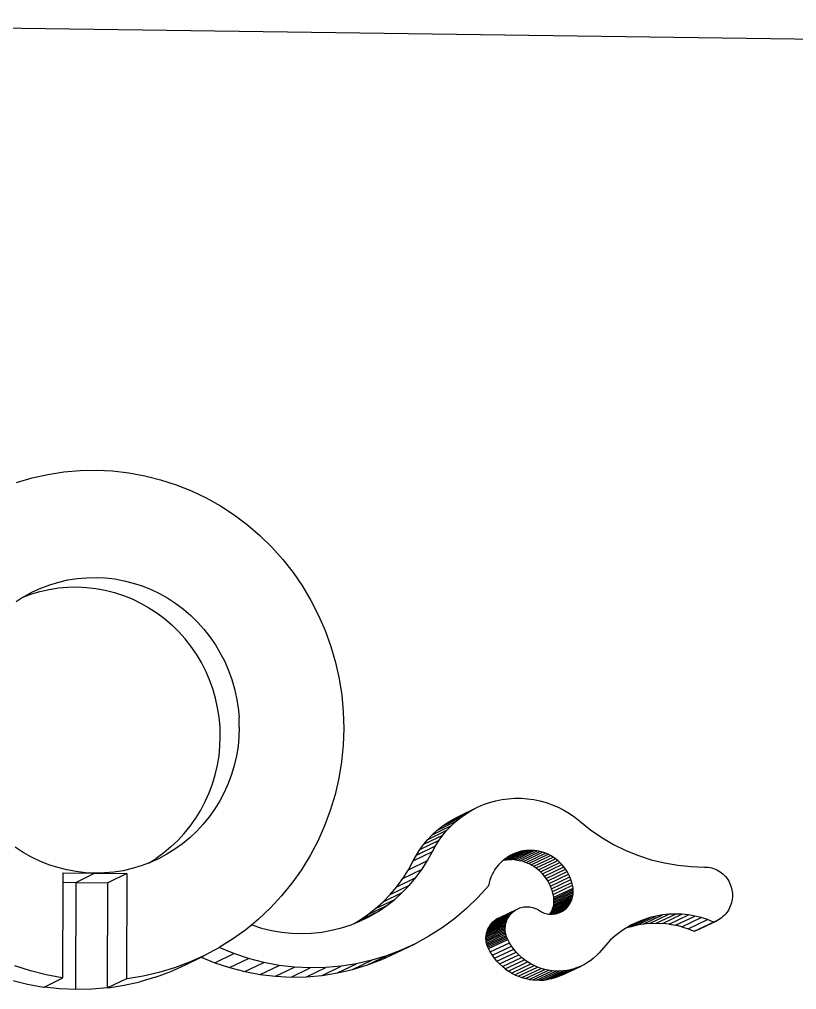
# Model space of a CAD drawing. Extents: x -106 to 80, y -44 to 65.
# Drawn here: x 26.655 to 29.401, y 41.746 to 45.173 of the extents above; entities that cross this region are included whole.
import ezdxf

# ---------------------------------------------------------------- set-up
doc = ezdxf.new("R2010")
doc.units = 0
doc.layers.get('0').update_dxf_attribs({"linetype": 'CONTINUOUS'})

msp = doc.modelspace()

# ---------------------------------------------------------------- linework, layer by layer
for p, q in [((24.3867, 45.1731), (29.6204, 45.101)), ((26.6997, 43.5532), (26.7556, 43.5659)), ((26.7556, 43.5659), (26.8123, 43.5747)), ((26.8123, 43.5747), (26.8695, 43.5797)), ((26.8695, 43.5797), (26.9269, 43.5809)), ((26.9269, 43.5809), (26.9843, 43.5782)), ((26.9843, 43.5782), (27.0414, 43.5717)), ((27.0414, 43.5717), (27.098, 43.5613)), ((26.6446, 43.5368), (26.6997, 43.5532)), ((27.098, 43.5613), (27.1538, 43.5472)), ((27.1538, 43.5472), (27.2087, 43.5293)), ((27.2087, 43.5293), (27.2624, 43.5079)), ((27.2624, 43.5079), (27.3146, 43.4828)), ((27.3146, 43.4828), (27.3651, 43.4543)), ((27.3651, 43.4543), (27.4137, 43.4225)), ((27.4137, 43.4225), (27.4602, 43.3876)), ((27.4602, 43.3876), (27.5045, 43.3496)), ((27.5045, 43.3496), (27.5462, 43.3087)), ((27.5462, 43.3087), (27.5853, 43.2651)), ((27.5853, 43.2651), (27.6215, 43.2191)), ((27.6215, 43.2191), (27.6548, 43.1707)), ((26.762, 43.1761), (26.7939, 43.1856)), ((26.7939, 43.1856), (26.8263, 43.1929)), ((26.8263, 43.1929), (26.8592, 43.1981)), ((26.8592, 43.1981), (26.8923, 43.201)), ((26.8923, 43.201), (26.9255, 43.2017)), ((26.9255, 43.2017), (26.9588, 43.2001)), ((26.9588, 43.2001), (26.9919, 43.1963)), ((26.9919, 43.1963), (27.0246, 43.1903)), ((27.0246, 43.1903), (27.057, 43.1821)), ((26.6711, 43.135), (26.7005, 43.1507)), ((26.6955, 43.1425), (26.7273, 43.152)), ((26.7005, 43.1507), (26.7308, 43.1644)), ((26.7273, 43.152), (26.7597, 43.1594)), ((26.7308, 43.1644), (26.762, 43.1761)), ((26.7597, 43.1594), (26.7925, 43.1645)), ((26.7925, 43.1645), (26.8256, 43.1674)), ((26.8256, 43.1674), (26.8588, 43.1681)), ((26.8588, 43.1681), (26.892, 43.1665)), ((26.892, 43.1665), (26.9251, 43.1628)), ((26.9251, 43.1628), (26.9579, 43.1568)), ((26.9579, 43.1568), (26.9902, 43.1486)), ((27.057, 43.1821), (27.0888, 43.1718)), ((27.0888, 43.1718), (27.1199, 43.1594)), ((27.1199, 43.1594), (27.1501, 43.1448)), ((27.6548, 43.1707), (27.6849, 43.1202)), ((26.6428, 43.1173), (26.6649, 43.1311)), ((26.6649, 43.1311), (26.6955, 43.1425)), ((26.6649, 43.1311), (26.6711, 43.135)), ((26.9902, 43.1486), (27.022, 43.1383)), ((27.022, 43.1383), (27.053, 43.1258)), ((27.053, 43.1258), (27.0832, 43.1113)), ((27.1501, 43.1448), (27.1794, 43.1284)), ((27.1794, 43.1284), (27.2076, 43.1099)), ((27.6849, 43.1202), (27.7117, 43.0678)), ((27.0832, 43.1113), (27.1125, 43.0949)), ((27.1125, 43.0949), (27.1406, 43.0765)), ((27.2076, 43.1099), (27.2345, 43.0897)), ((27.2345, 43.0897), (27.2602, 43.0677)), ((27.1406, 43.0765), (27.1676, 43.0562)), ((27.1676, 43.0562), (27.1932, 43.0342)), ((27.2602, 43.0677), (27.2843, 43.044)), ((27.7117, 43.0678), (27.7352, 43.0138)), ((27.1932, 43.0342), (27.2173, 43.0106)), ((27.2843, 43.044), (27.307, 43.0187)), ((27.307, 43.0187), (27.328, 42.9921)), ((27.7352, 43.0138), (27.7552, 42.9583)), ((27.24, 42.9854), (27.2173, 43.0106)), ((27.2609, 42.9587), (27.24, 42.9854)), ((27.328, 42.9921), (27.3473, 42.964)), ((27.2802, 42.9307), (27.2609, 42.9587)), ((27.3473, 42.964), (27.3647, 42.9348)), ((27.7552, 42.9583), (27.7717, 42.9017)), ((27.2976, 42.9015), (27.2802, 42.9307)), ((27.3647, 42.9348), (27.3803, 42.9044)), ((27.3132, 42.8712), (27.2976, 42.9015)), ((27.3803, 42.9044), (27.3939, 42.8731)), ((27.7717, 42.9017), (27.7845, 42.8441)), ((27.3268, 42.8399), (27.3132, 42.8712)), ((27.3939, 42.8731), (27.4055, 42.841)), ((27.7845, 42.8441), (27.7936, 42.7858)), ((27.3384, 42.8078), (27.3268, 42.8399)), ((27.3479, 42.775), (27.3384, 42.8078)), ((27.4055, 42.841), (27.415, 42.8082)), ((27.415, 42.8082), (27.4224, 42.7748)), ((27.3553, 42.7417), (27.3479, 42.775)), ((27.4224, 42.7748), (27.4277, 42.741)), ((27.7936, 42.7858), (27.799, 42.727)), ((27.3606, 42.7079), (27.3553, 42.7417)), ((27.4277, 42.741), (27.4309, 42.707)), ((27.3637, 42.6739), (27.3606, 42.7079)), ((27.4318, 42.6728), (27.4309, 42.707)), ((27.799, 42.727), (27.8007, 42.6681)), ((27.3647, 42.6398), (27.3637, 42.6739)), ((27.4318, 42.6728), (27.4306, 42.6387)), ((27.3635, 42.6057), (27.3647, 42.6398)), ((27.4306, 42.6387), (27.4272, 42.6047)), ((27.8007, 42.6681), (27.7986, 42.6091)), ((27.3601, 42.5717), (27.3635, 42.6057)), ((27.4272, 42.6047), (27.4217, 42.5711)), ((27.7986, 42.6091), (27.7928, 42.5505)), ((27.3546, 42.5381), (27.3601, 42.5717)), ((27.4217, 42.5711), (27.414, 42.5379)), ((27.3469, 42.505), (27.3546, 42.5381)), ((27.414, 42.5379), (27.4043, 42.5053)), ((27.7928, 42.5505), (27.7832, 42.4925)), ((27.3371, 42.4724), (27.3469, 42.505)), ((27.4043, 42.5053), (27.3924, 42.4735)), ((27.3253, 42.4406), (27.3371, 42.4724)), ((27.3924, 42.4735), (27.3786, 42.4425)), ((27.7832, 42.4925), (27.77, 42.4352)), ((27.3115, 42.4097), (27.3253, 42.4406)), ((27.3786, 42.4425), (27.3628, 42.4126)), ((27.77, 42.4352), (27.7531, 42.379)), ((27.2957, 42.3798), (27.3115, 42.4097)), ((27.3628, 42.4126), (27.3451, 42.3838)), ((28.2739, 42.3902), (28.2947, 42.3991)), ((28.2947, 42.3991), (28.316, 42.4066)), ((28.316, 42.4066), (28.3377, 42.4126)), ((28.3377, 42.4126), (28.3598, 42.4172)), ((28.3598, 42.4172), (28.3821, 42.4202)), ((28.3821, 42.4202), (28.4046, 42.4217)), ((28.4046, 42.4217), (28.4272, 42.4217)), ((28.4272, 42.4217), (28.4497, 42.4201)), ((28.4497, 42.4201), (28.4721, 42.417)), ((28.4721, 42.417), (28.4942, 42.4124)), ((28.4942, 42.4124), (28.5161, 42.4063)), ((28.5161, 42.4063), (28.5374, 42.3988)), ((28.5374, 42.3988), (28.5583, 42.3898)), ((27.2781, 42.351), (27.2957, 42.3798)), ((27.3451, 42.3838), (27.3257, 42.3563)), ((27.7531, 42.379), (27.7327, 42.3241)), ((28.1665, 42.3355), (28.2344, 42.3682)), ((28.1859, 42.3471), (28.2174, 42.3623)), ((28.206, 42.3574), (28.2739, 42.3902)), ((28.206, 42.3574), (28.2174, 42.3623)), ((28.2158, 42.3553), (28.2344, 42.3682)), ((28.2174, 42.3623), (28.2538, 42.3799)), ((28.2344, 42.3682), (28.2538, 42.3799)), ((28.2538, 42.3799), (28.2739, 42.3902)), ((28.5583, 42.3898), (28.5786, 42.3794)), ((28.5786, 42.3794), (28.5982, 42.3677)), ((28.5982, 42.3677), (28.6169, 42.3547)), ((27.2586, 42.3235), (27.2781, 42.351)), ((27.3045, 42.3302), (27.2817, 42.3055)), ((27.3257, 42.3563), (27.3045, 42.3302)), ((28.1302, 42.3083), (28.1981, 42.3411)), ((28.1479, 42.3225), (28.2158, 42.3553)), ((28.1479, 42.3225), (28.1665, 42.3355)), ((28.1665, 42.3355), (28.1859, 42.3471)), ((28.1813, 42.3257), (28.1981, 42.3411)), ((28.1859, 42.3471), (28.206, 42.3574)), ((28.1981, 42.3411), (28.2158, 42.3553)), ((28.6169, 42.3547), (28.6349, 42.3405)), ((28.6349, 42.3405), (28.6728, 42.3105)), ((27.2375, 42.2974), (27.2147, 42.2728)), ((27.2375, 42.2974), (27.2586, 42.3235)), ((27.2817, 42.3055), (27.2573, 42.2825)), ((27.7327, 42.3241), (27.7088, 42.2707)), ((28.0978, 42.2765), (28.1656, 42.3092)), ((28.1135, 42.293), (28.1813, 42.3257)), ((28.1135, 42.293), (28.1302, 42.3083)), ((28.1302, 42.3083), (28.1479, 42.3225)), ((28.151, 42.2917), (28.1656, 42.3092)), ((28.1656, 42.3092), (28.1813, 42.3257)), ((28.6728, 42.3105), (28.7126, 42.2832)), ((27.2147, 42.2728), (27.1903, 42.2498)), ((27.2315, 42.2611), (27.2044, 42.2416)), ((27.2573, 42.2825), (27.2315, 42.2611)), ((27.7088, 42.2707), (27.6816, 42.219)), ((28.0697, 42.2405), (28.1375, 42.2732)), ((28.0832, 42.259), (28.151, 42.2917)), ((28.0832, 42.259), (28.0978, 42.2765)), ((28.0978, 42.2765), (28.1135, 42.293)), ((28.1252, 42.2538), (28.1375, 42.2732)), ((28.1375, 42.2732), (28.151, 42.2917)), ((28.7126, 42.2832), (28.7542, 42.2589)), ((26.6679, 42.2303), (26.6397, 42.2487)), ((26.6972, 42.2139), (26.6679, 42.2303)), ((27.1646, 42.2284), (27.1375, 42.2089)), ((27.1903, 42.2498), (27.1646, 42.2284)), ((27.2044, 42.2416), (27.1761, 42.2239)), ((28.0465, 42.201), (28.1143, 42.2336)), ((28.0575, 42.2211), (28.1252, 42.2538)), ((28.0575, 42.2211), (28.0697, 42.2405)), ((28.0697, 42.2405), (28.0832, 42.259)), ((28.0969, 42.2017), (28.1143, 42.2336)), ((28.1143, 42.2336), (28.1252, 42.2538)), ((28.3656, 42.2028), (28.4336, 42.2355)), ((28.3703, 42.2077), (28.4238, 42.2333)), ((28.3756, 42.2043), (28.4436, 42.2369)), ((28.3787, 42.2136), (28.414, 42.2306)), ((28.3856, 42.205), (28.4537, 42.2376)), ((28.3878, 42.2191), (28.4045, 42.2271)), ((28.4045, 42.2271), (28.3953, 42.223)), ((28.3957, 42.2051), (28.4638, 42.2377)), ((28.414, 42.2306), (28.4045, 42.2271)), ((28.4058, 42.2044), (28.4739, 42.2371)), ((28.4238, 42.2333), (28.414, 42.2306)), ((28.4158, 42.2031), (28.4839, 42.2357)), ((28.4336, 42.2355), (28.4238, 42.2333)), ((28.4257, 42.2011), (28.4938, 42.2337)), ((28.4436, 42.2369), (28.4336, 42.2355)), ((28.4355, 42.1984), (28.5036, 42.2311)), ((28.4537, 42.2376), (28.4436, 42.2369)), ((28.4451, 42.1951), (28.5132, 42.2277)), ((28.4638, 42.2377), (28.4537, 42.2376)), ((28.4739, 42.2371), (28.4638, 42.2377)), ((28.4839, 42.2357), (28.4739, 42.2371)), ((28.4938, 42.2337), (28.4839, 42.2357)), ((28.5036, 42.2311), (28.4938, 42.2337)), ((28.5132, 42.2277), (28.5036, 42.2311)), ((28.5226, 42.2237), (28.5132, 42.2277)), ((28.7542, 42.2589), (28.7974, 42.2376)), ((28.7974, 42.2376), (28.8418, 42.2195)), ((26.7274, 42.1994), (26.6972, 42.2139)), ((26.7585, 42.1869), (26.7274, 42.1994)), ((27.1112, 42.1925), (27.0852, 42.1828)), ((27.1112, 42.1925), (27.1375, 42.2089)), ((27.1164, 42.1944), (27.1112, 42.1925)), ((27.1467, 42.2081), (27.1164, 42.1944)), ((27.1761, 42.2239), (27.1467, 42.2081)), ((27.6816, 42.219), (27.6511, 42.1693)), ((28.0292, 42.1691), (28.0969, 42.2017)), ((28.0292, 42.1691), (28.0465, 42.201)), ((28.0465, 42.201), (28.0575, 42.2211)), ((28.0775, 42.1711), (28.0969, 42.2017)), ((28.3541, 42.1937), (28.3472, 42.1862)), ((28.3616, 42.2006), (28.3541, 42.1937)), ((28.3638, 42.2024), (28.3616, 42.2006)), ((28.3694, 42.2071), (28.3638, 42.2024)), ((28.3656, 42.2028), (28.3638, 42.2024)), ((28.3656, 42.2028), (28.3756, 42.2043)), ((28.3703, 42.2077), (28.3694, 42.2071)), ((28.3777, 42.213), (28.3703, 42.2077)), ((28.3756, 42.2043), (28.3856, 42.205)), ((28.3787, 42.2136), (28.3777, 42.213)), ((28.3863, 42.2183), (28.3787, 42.2136)), ((28.3856, 42.205), (28.3957, 42.2051)), ((28.3878, 42.2191), (28.3863, 42.2183)), ((28.3953, 42.223), (28.3878, 42.2191)), ((28.4058, 42.2044), (28.3957, 42.2051)), ((28.4058, 42.2044), (28.4158, 42.2031)), ((28.4158, 42.2031), (28.4257, 42.2011)), ((28.4355, 42.1984), (28.4257, 42.2011)), ((28.4355, 42.1984), (28.4451, 42.1951)), ((28.4451, 42.1951), (28.4544, 42.1911)), ((28.4544, 42.1911), (28.5226, 42.2237)), ((28.4635, 42.1865), (28.4544, 42.1911)), ((28.4635, 42.1865), (28.5317, 42.2191)), ((28.4723, 42.1813), (28.5404, 42.2139)), ((28.4807, 42.1755), (28.5489, 42.2081)), ((28.4887, 42.1691), (28.5569, 42.2017)), ((28.4963, 42.1623), (28.5645, 42.1948)), ((28.5317, 42.2191), (28.5226, 42.2237)), ((28.5404, 42.2139), (28.5317, 42.2191)), ((28.5489, 42.2081), (28.5404, 42.2139)), ((28.5569, 42.2017), (28.5489, 42.2081)), ((28.5645, 42.1948), (28.5569, 42.2017)), ((28.5717, 42.1874), (28.5645, 42.1948)), ((28.8418, 42.2195), (28.8874, 42.2047)), ((28.8874, 42.2047), (28.9338, 42.1931)), ((28.9338, 42.1931), (28.9809, 42.1849)), ((26.7903, 42.1766), (26.7585, 42.1869)), ((26.8227, 42.1684), (26.7903, 42.1766)), ((26.8096, 42.1251), (26.8097, 42.1586)), ((26.8097, 42.1586), (26.9218, 42.1571)), ((26.8555, 42.1625), (26.8227, 42.1684)), ((26.9218, 42.1571), (26.8551, 42.1246)), ((26.8885, 42.1587), (26.8555, 42.1625)), ((26.9218, 42.1571), (26.8885, 42.1587)), ((26.955, 42.1578), (26.9218, 42.1571)), ((26.9218, 42.1571), (27.0339, 42.1557)), ((26.9881, 42.1608), (26.955, 42.1578)), ((27.021, 42.1659), (26.9881, 42.1608)), ((27.0534, 42.1733), (27.021, 42.1659)), ((27.0852, 42.1828), (27.0534, 42.1733)), ((27.6511, 42.1693), (27.6175, 42.1218)), ((28.0097, 42.1385), (28.0775, 42.1711)), ((28.0097, 42.1385), (28.0292, 42.1691)), ((28.056, 42.1419), (28.0775, 42.1711)), ((28.3295, 42.1611), (28.3247, 42.152)), ((28.3348, 42.1699), (28.3295, 42.1611)), ((28.3407, 42.1782), (28.3348, 42.1699)), ((28.3472, 42.1862), (28.3407, 42.1782)), ((28.4635, 42.1865), (28.4723, 42.1813)), ((28.4723, 42.1813), (28.4807, 42.1755)), ((28.4807, 42.1755), (28.4887, 42.1691)), ((28.4887, 42.1691), (28.4963, 42.1623)), ((28.5035, 42.1549), (28.4963, 42.1623)), ((28.5035, 42.1549), (28.5717, 42.1874)), ((28.5101, 42.147), (28.5783, 42.1796)), ((28.5163, 42.1387), (28.5845, 42.1713)), ((28.5219, 42.13), (28.5901, 42.1626)), ((28.5783, 42.1796), (28.5717, 42.1874)), ((28.5845, 42.1713), (28.5783, 42.1796)), ((28.5901, 42.1626), (28.5845, 42.1713)), ((28.5951, 42.1535), (28.5901, 42.1626)), ((28.9809, 42.1849), (29.0283, 42.1801)), ((29.0283, 42.1801), (29.076, 42.1788)), ((29.076, 42.1788), (29.0824, 42.1786)), ((29.0824, 42.1786), (29.0887, 42.178)), ((29.0887, 42.178), (29.0951, 42.177)), ((29.0951, 42.177), (29.1013, 42.1755)), ((29.1013, 42.1755), (29.1075, 42.1737)), ((29.1075, 42.1737), (29.1135, 42.1714)), ((29.1135, 42.1714), (29.1193, 42.1687)), ((29.1193, 42.1687), (29.125, 42.1656)), ((29.125, 42.1656), (29.1305, 42.1621)), ((29.1305, 42.1621), (29.1357, 42.1583)), ((29.1357, 42.1583), (29.1407, 42.1542)), ((26.8083, 41.7869), (26.8096, 42.1251)), ((26.8096, 42.1251), (26.8551, 42.1246)), ((26.8538, 41.7458), (26.8551, 42.1246)), ((26.8551, 42.1246), (26.9671, 42.1231)), ((26.9658, 41.7519), (26.9671, 42.1231)), ((27.0339, 42.1557), (26.9671, 42.1231)), ((27.0339, 42.1557), (27.0326, 41.7841)), ((27.9883, 42.1094), (28.056, 42.1419)), ((27.9883, 42.1094), (28.0097, 42.1385)), ((28.0327, 42.1143), (28.056, 42.1419)), ((28.3141, 42.123), (28.3118, 42.1129)), ((28.317, 42.1329), (28.3141, 42.123)), ((28.3205, 42.1426), (28.317, 42.1329)), ((28.3247, 42.152), (28.3205, 42.1426)), ((28.5101, 42.147), (28.5035, 42.1549)), ((28.5163, 42.1387), (28.5101, 42.147)), ((28.5219, 42.13), (28.5163, 42.1387)), ((28.5269, 42.121), (28.5219, 42.13)), ((28.5269, 42.121), (28.5951, 42.1535)), ((28.5313, 42.1116), (28.5995, 42.1442)), ((28.5351, 42.102), (28.6033, 42.1345)), ((28.5383, 42.0921), (28.6065, 42.1246)), ((28.5995, 42.1442), (28.5951, 42.1535)), ((28.6033, 42.1345), (28.5995, 42.1442)), ((28.6065, 42.1246), (28.6033, 42.1345)), ((28.6091, 42.1145), (28.6065, 42.1246)), ((29.1407, 42.1542), (29.1454, 42.1497)), ((29.1454, 42.1497), (29.1498, 42.1449)), ((29.1498, 42.1449), (29.1539, 42.1398)), ((29.1539, 42.1398), (29.1576, 42.1344)), ((29.1576, 42.1344), (29.161, 42.1288)), ((29.161, 42.1288), (29.1641, 42.123)), ((29.1641, 42.123), (29.1667, 42.117)), ((27.6175, 42.1218), (27.5809, 42.0767)), ((27.9399, 42.0559), (28.0076, 42.0884)), ((27.965, 42.0818), (28.0327, 42.1143)), ((27.965, 42.0818), (27.9883, 42.1094)), ((27.9808, 42.0644), (28.0076, 42.0884)), ((28.0076, 42.0884), (28.0327, 42.1143)), ((28.3118, 42.1129), (28.2747, 42.0715)), ((28.5313, 42.1116), (28.5269, 42.121)), ((28.5351, 42.102), (28.5313, 42.1116)), ((28.5383, 42.0921), (28.5351, 42.102)), ((28.5408, 42.082), (28.5383, 42.0921)), ((28.5408, 42.082), (28.6091, 42.1145)), ((28.5427, 42.0718), (28.6109, 42.1043)), ((28.5434, 42.0666), (28.6116, 42.0991)), ((28.5436, 42.0613), (28.6119, 42.0938)), ((28.5436, 42.056), (28.6118, 42.0885)), ((28.6109, 42.1043), (28.6091, 42.1145)), ((28.6116, 42.0991), (28.6109, 42.1043)), ((28.6114, 42.0832), (28.6118, 42.0885)), ((28.6119, 42.0938), (28.6116, 42.0991)), ((28.6118, 42.0885), (28.6119, 42.0938)), ((29.1667, 42.117), (29.169, 42.1109)), ((29.169, 42.1109), (29.1709, 42.1045)), ((29.1709, 42.1045), (29.1723, 42.0981)), ((29.1723, 42.0981), (29.1734, 42.0916)), ((29.1734, 42.0916), (29.174, 42.0851)), ((27.5809, 42.0767), (27.5415, 42.0341)), ((27.9132, 42.0319), (27.9808, 42.0644)), ((27.9132, 42.0319), (27.9399, 42.0559)), ((27.9399, 42.0559), (27.965, 42.0818)), ((27.9525, 42.0423), (27.9808, 42.0644)), ((28.2747, 42.0715), (28.235, 42.0328)), ((28.5363, 42.0255), (28.6045, 42.0579)), ((28.5383, 42.0303), (28.6065, 42.0628)), ((28.54, 42.0353), (28.6082, 42.0677)), ((28.5427, 42.0718), (28.5408, 42.082)), ((28.5414, 42.0404), (28.6096, 42.0728)), ((28.5425, 42.0455), (28.6107, 42.078)), ((28.5434, 42.0666), (28.5427, 42.0718)), ((28.5432, 42.0507), (28.6114, 42.0832)), ((28.5432, 42.0507), (28.5436, 42.056)), ((28.5436, 42.0613), (28.5434, 42.0666)), ((28.5436, 42.056), (28.5436, 42.0613)), ((28.6022, 42.0532), (28.6045, 42.0579)), ((28.6045, 42.0579), (28.6065, 42.0628)), ((28.6065, 42.0628), (28.6082, 42.0677)), ((28.6082, 42.0677), (28.6096, 42.0728)), ((28.6096, 42.0728), (28.6107, 42.078)), ((28.6107, 42.078), (28.6114, 42.0832)), ((29.1723, 42.0589), (29.1709, 42.0526)), ((29.1734, 42.0654), (29.1723, 42.0589)), ((29.174, 42.072), (29.1734, 42.0654)), ((29.174, 42.0851), (29.1742, 42.0785)), ((29.1742, 42.0785), (29.174, 42.072)), ((27.5415, 42.0341), (27.4995, 41.9944)), ((27.8552, 41.9897), (27.9228, 42.0222)), ((27.8849, 42.0098), (27.9525, 42.0423)), ((27.8849, 42.0098), (27.9132, 42.0319)), ((27.8918, 42.0042), (27.9228, 42.0222)), ((27.9228, 42.0222), (27.9525, 42.0423)), ((28.235, 42.0328), (28.1928, 41.9969)), ((28.35, 41.9999), (28.4134, 42.0301)), ((28.3548, 42.0018), (28.4089, 42.0276)), ((28.3597, 42.0034), (28.4047, 42.0248)), ((28.3646, 42.0046), (28.4006, 42.0217)), ((28.3969, 42.0185), (28.4006, 42.0217)), ((28.4006, 42.0217), (28.4047, 42.0248)), ((28.4047, 42.0248), (28.4089, 42.0276)), ((28.4089, 42.0276), (28.4134, 42.0301)), ((28.4134, 42.0301), (28.418, 42.0323)), ((28.418, 42.0323), (28.4227, 42.0342)), ((28.4227, 42.0342), (28.4276, 42.0358)), ((28.4276, 42.0358), (28.4325, 42.037)), ((28.4325, 42.037), (28.4375, 42.0379)), ((28.4375, 42.0379), (28.4425, 42.0384)), ((28.4425, 42.0384), (28.4476, 42.0386)), ((28.4476, 42.0386), (28.4527, 42.0385)), ((28.4527, 42.0385), (28.4578, 42.038)), ((28.4578, 42.038), (28.4628, 42.0372)), ((28.4628, 42.0372), (28.4678, 42.0361)), ((28.4678, 42.0361), (28.4727, 42.0346)), ((28.4727, 42.0346), (28.4774, 42.0328)), ((28.4774, 42.0328), (28.4821, 42.0306)), ((28.4821, 42.0306), (28.4866, 42.0282)), ((28.4866, 42.0282), (28.4954, 42.0227)), ((28.4954, 42.0227), (28.5, 42.0202)), ((28.5, 42.0202), (28.5047, 42.0181)), ((28.5292, 42.0123), (28.5966, 42.0444)), ((28.5314, 42.0163), (28.5996, 42.0487)), ((28.5314, 42.0163), (28.534, 42.0208)), ((28.534, 42.0208), (28.6022, 42.0532)), ((28.534, 42.0208), (28.5363, 42.0255)), ((28.5344, 42.0121), (28.5935, 42.0402)), ((28.5363, 42.0255), (28.5383, 42.0303)), ((28.5383, 42.0303), (28.54, 42.0353)), ((28.5395, 42.0123), (28.59, 42.0363)), ((28.54, 42.0353), (28.5414, 42.0404)), ((28.5414, 42.0404), (28.5425, 42.0455)), ((28.5425, 42.0455), (28.5432, 42.0507)), ((28.5446, 42.0129), (28.5863, 42.0327)), ((28.5497, 42.0137), (28.5824, 42.0293)), ((28.5547, 42.0149), (28.5783, 42.0262)), ((28.5597, 42.0165), (28.574, 42.0233)), ((28.5648, 42.0185), (28.5695, 42.0208)), ((28.5695, 42.0208), (28.574, 42.0233)), ((28.574, 42.0233), (28.5783, 42.0262)), ((28.5783, 42.0262), (28.5824, 42.0293)), ((28.5824, 42.0293), (28.5863, 42.0327)), ((28.5863, 42.0327), (28.59, 42.0363)), ((28.59, 42.0363), (28.5935, 42.0402)), ((28.5935, 42.0402), (28.5966, 42.0444)), ((28.5966, 42.0444), (28.5996, 42.0487)), ((28.5996, 42.0487), (28.6022, 42.0532)), ((29.1576, 42.0229), (29.1539, 42.0176)), ((29.161, 42.0285), (29.1576, 42.0229)), ((29.1641, 42.0342), (29.161, 42.0285)), ((29.1667, 42.0402), (29.1641, 42.0342)), ((29.169, 42.0463), (29.1667, 42.0402)), ((29.1709, 42.0526), (29.169, 42.0463)), ((27.4995, 41.9944), (27.4743, 41.9735)), ((27.8374, 41.9795), (27.8552, 41.9897)), ((27.8374, 41.9795), (27.8552, 41.9867)), ((27.8552, 41.9897), (27.8849, 42.0098)), ((27.8552, 41.9867), (27.8918, 42.0042)), ((27.8552, 41.9867), (27.8596, 41.9885)), ((27.8596, 41.9885), (27.8918, 42.0042)), ((28.1928, 41.9969), (28.1484, 41.964)), ((28.3087, 41.9563), (28.3767, 41.9887)), ((28.3107, 41.9611), (28.3787, 41.9935)), ((28.313, 41.9657), (28.381, 41.9981)), ((28.3156, 41.9701), (28.3836, 42.0026)), ((28.3185, 41.9744), (28.3848, 42.006)), ((28.3217, 41.9785), (28.3797, 42.0062)), ((28.3251, 41.9823), (28.3747, 42.006)), ((28.3251, 41.9823), (28.3287, 41.9859)), ((28.3287, 41.9859), (28.3696, 42.0055)), ((28.3287, 41.9859), (28.3326, 41.9893)), ((28.3326, 41.9893), (28.3644, 42.0045)), ((28.3326, 41.9893), (28.3366, 41.9924)), ((28.3366, 41.9924), (28.3595, 42.0033)), ((28.3366, 41.9924), (28.3409, 41.9952)), ((28.3409, 41.9952), (28.3547, 42.0018)), ((28.3409, 41.9952), (28.3454, 41.9977)), ((28.3454, 41.9977), (28.3499, 41.9999)), ((28.3499, 41.9999), (28.35, 41.9999)), ((28.35, 41.9999), (28.3547, 42.0018)), ((28.3547, 42.0018), (28.3548, 42.0018)), ((28.3548, 42.0018), (28.3595, 42.0033)), ((28.3595, 42.0033), (28.3597, 42.0034)), ((28.3597, 42.0034), (28.3644, 42.0045)), ((28.3644, 42.0045), (28.3646, 42.0046)), ((28.3646, 42.0046), (28.3694, 42.0054)), ((28.3694, 42.0054), (28.3969, 42.0185)), ((28.3694, 42.0054), (28.3696, 42.0055)), ((28.3696, 42.0055), (28.3967, 42.0184)), ((28.3696, 42.0055), (28.3745, 42.006)), ((28.3745, 42.006), (28.3932, 42.0149)), ((28.3745, 42.006), (28.3747, 42.006)), ((28.3747, 42.006), (28.3931, 42.0148)), ((28.3747, 42.006), (28.3796, 42.0062)), ((28.375, 41.9838), (28.3767, 41.9887)), ((28.3767, 41.9887), (28.3787, 41.9935)), ((28.3787, 41.9935), (28.381, 41.9981)), ((28.3796, 42.0062), (28.3898, 42.0111)), ((28.3796, 42.0062), (28.3797, 42.0062)), ((28.3797, 42.0062), (28.3897, 42.0109)), ((28.3797, 42.0062), (28.3846, 42.0061)), ((28.381, 41.9981), (28.3836, 42.0026)), ((28.3836, 42.0026), (28.3859, 42.0059)), ((28.3846, 42.0061), (28.3866, 42.007)), ((28.3846, 42.0061), (28.3848, 42.006)), ((28.3848, 42.006), (28.3865, 42.0068)), ((28.3848, 42.006), (28.3859, 42.0059)), ((28.3859, 42.0059), (28.3865, 42.0068)), ((28.3865, 42.0068), (28.3866, 42.007)), ((28.3866, 42.007), (28.3897, 42.0109)), ((28.3897, 42.0109), (28.3898, 42.0111)), ((28.3898, 42.0111), (28.3931, 42.0148)), ((28.3931, 42.0148), (28.3932, 42.0149)), ((28.3932, 42.0149), (28.3967, 42.0184)), ((28.3967, 42.0184), (28.3969, 42.0185)), ((28.5047, 42.0181), (28.5095, 42.0162)), ((28.5095, 42.0162), (28.5145, 42.0147)), ((28.5145, 42.0147), (28.5195, 42.0136)), ((28.5195, 42.0136), (28.5246, 42.0127)), ((28.5246, 42.0127), (28.5287, 42.0123)), ((28.5287, 42.0123), (28.5314, 42.0163)), ((28.5287, 42.0123), (28.5292, 42.0123)), ((28.5292, 42.0123), (28.5297, 42.0123)), ((28.5297, 42.0123), (28.5344, 42.0121)), ((28.5344, 42.0121), (28.5349, 42.0121)), ((28.5349, 42.0121), (28.5395, 42.0123)), ((28.5395, 42.0123), (28.54, 42.0123)), ((28.54, 42.0123), (28.5446, 42.0129)), ((28.5446, 42.0129), (28.5451, 42.0129)), ((28.5451, 42.0129), (28.5497, 42.0137)), ((28.5497, 42.0137), (28.5502, 42.0138)), ((28.5502, 42.0138), (28.5547, 42.0149)), ((28.5547, 42.0149), (28.5552, 42.0151)), ((28.5552, 42.0151), (28.5597, 42.0165)), ((28.5597, 42.0165), (28.5601, 42.0166)), ((28.5601, 42.0166), (28.5648, 42.0185)), ((28.806, 41.9674), (28.8598, 41.9928)), ((28.8132, 41.9676), (28.8817, 42)), ((28.8356, 41.9732), (28.9041, 42.0056)), ((28.8598, 41.9928), (28.8384, 41.9842)), ((28.8582, 41.9772), (28.9267, 42.0096)), ((28.8817, 42), (28.8598, 41.9928)), ((28.8811, 41.9796), (28.9496, 42.012)), ((28.9041, 42.0056), (28.8817, 42)), ((28.9041, 41.9804), (28.9727, 42.0128)), ((28.9267, 42.0096), (28.9041, 42.0056)), ((28.9496, 42.012), (28.9267, 42.0096)), ((28.9271, 41.9797), (28.9957, 42.0121)), ((28.9727, 42.0128), (28.9496, 42.012)), ((28.9501, 41.9773), (29.0186, 42.0097)), ((28.9957, 42.0121), (28.9727, 42.0128)), ((28.9728, 41.9733), (29.0414, 42.0057)), ((28.9952, 41.9678), (29.0638, 42.0002)), ((29.0186, 42.0097), (28.9957, 42.0121)), ((29.0172, 41.9607), (29.0859, 41.9931)), ((29.0414, 42.0057), (29.0186, 42.0097)), ((29.0638, 42.0002), (29.0414, 42.0057)), ((29.0506, 41.9569), (29.1193, 41.9893)), ((29.0537, 41.9586), (29.1134, 41.9867)), ((29.0563, 41.9599), (29.1122, 41.9863)), ((29.0859, 41.9931), (29.0638, 42.0002)), ((29.1074, 41.9845), (29.0859, 41.9931)), ((29.1122, 41.9863), (29.1074, 41.9845)), ((29.1134, 41.9867), (29.1122, 41.9863)), ((29.1193, 41.9893), (29.1134, 41.9867)), ((29.125, 41.9923), (29.1193, 41.9893)), ((29.1304, 41.9957), (29.125, 41.9923)), ((29.1357, 41.9994), (29.1304, 41.9957)), ((29.1407, 42.0035), (29.1357, 41.9994)), ((29.1454, 42.0079), (29.1407, 42.0035)), ((29.1498, 42.0126), (29.1454, 42.0079)), ((29.1539, 42.0176), (29.1498, 42.0126)), ((27.455, 41.9575), (27.4082, 41.9238)), ((27.476, 41.9743), (27.455, 41.9575)), ((27.4743, 41.9735), (27.455, 41.9575)), ((27.4743, 41.9735), (27.476, 41.9743)), ((27.476, 41.9743), (27.5102, 41.9633)), ((27.5102, 41.9633), (27.545, 41.9548)), ((27.545, 41.9548), (27.5803, 41.9486)), ((27.7228, 41.9489), (27.7579, 41.9552)), ((27.7579, 41.9552), (27.7925, 41.9639)), ((27.7925, 41.9639), (27.8265, 41.975)), ((27.8265, 41.975), (27.8374, 41.9795)), ((28.1484, 41.964), (28.1019, 41.9343)), ((28.3034, 41.9309), (28.3714, 41.9633)), ((28.3034, 41.9257), (28.3714, 41.958)), ((28.3037, 41.9204), (28.3717, 41.9528)), ((28.3038, 41.9361), (28.3718, 41.9685)), ((28.3046, 41.9412), (28.3726, 41.9736)), ((28.3056, 41.9463), (28.3736, 41.9787)), ((28.3056, 41.9463), (28.307, 41.9514)), ((28.307, 41.9514), (28.375, 41.9838)), ((28.307, 41.9514), (28.3087, 41.9563)), ((28.3087, 41.9563), (28.3107, 41.9611)), ((28.3107, 41.9611), (28.313, 41.9657)), ((28.313, 41.9657), (28.3156, 41.9701)), ((28.3156, 41.9701), (28.3185, 41.9744)), ((28.3185, 41.9744), (28.3217, 41.9785)), ((28.3217, 41.9785), (28.3251, 41.9823)), ((28.3714, 41.9633), (28.3718, 41.9685)), ((28.3714, 41.958), (28.3714, 41.9633)), ((28.3717, 41.9528), (28.3714, 41.958)), ((28.3723, 41.9476), (28.3717, 41.9528)), ((28.3718, 41.9685), (28.3726, 41.9736)), ((28.3726, 41.9736), (28.3736, 41.9787)), ((28.3736, 41.9787), (28.375, 41.9838)), ((28.7974, 41.9624), (28.7784, 41.9496)), ((28.8132, 41.9676), (28.7974, 41.9624)), ((28.7976, 41.9625), (28.7974, 41.9624)), ((28.806, 41.9674), (28.7976, 41.9625)), ((28.8176, 41.9741), (28.806, 41.9674)), ((28.8132, 41.9676), (28.8356, 41.9732)), ((28.8384, 41.9842), (28.8176, 41.9741)), ((28.8582, 41.9772), (28.8356, 41.9732)), ((28.8811, 41.9796), (28.8582, 41.9772)), ((28.8811, 41.9796), (28.9041, 41.9804)), ((28.9041, 41.9804), (28.9271, 41.9797)), ((28.9501, 41.9773), (28.9271, 41.9797)), ((28.9501, 41.9773), (28.9728, 41.9733)), ((28.9952, 41.9678), (28.9728, 41.9733)), ((28.9952, 41.9678), (29.0172, 41.9607)), ((29.0172, 41.9607), (29.0388, 41.9522)), ((29.0388, 41.9522), (29.0598, 41.9621)), ((29.0448, 41.9543), (29.0388, 41.9522)), ((29.0448, 41.9543), (29.0537, 41.9586)), ((29.0448, 41.9543), (29.0506, 41.9569)), ((29.0563, 41.9599), (29.0537, 41.9586)), ((29.0598, 41.9621), (29.0563, 41.9599)), ((29.0598, 41.9621), (29.1074, 41.9845)), ((27.4082, 41.9238), (27.361, 41.8942)), ((27.5803, 41.9486), (27.6159, 41.945)), ((27.6159, 41.945), (27.6516, 41.9438)), ((27.6516, 41.9438), (27.6873, 41.9451)), ((27.6873, 41.9451), (27.7228, 41.9489)), ((28.1019, 41.9343), (28.0535, 41.9078)), ((28.3034, 41.9309), (28.3038, 41.9361)), ((28.3034, 41.9257), (28.3034, 41.9309)), ((28.3037, 41.9204), (28.3034, 41.9257)), ((28.3043, 41.9153), (28.3037, 41.9204)), ((28.3038, 41.9361), (28.3046, 41.9412)), ((28.3043, 41.9153), (28.3723, 41.9476)), ((28.3046, 41.9412), (28.3056, 41.9463)), ((28.3052, 41.9101), (28.3732, 41.9425)), ((28.3065, 41.905), (28.3744, 41.9374)), ((28.308, 41.9001), (28.376, 41.9324)), ((28.3099, 41.8952), (28.3779, 41.9275)), ((28.3121, 41.8905), (28.3801, 41.9228)), ((28.3732, 41.9425), (28.3723, 41.9476)), ((28.3744, 41.9374), (28.3732, 41.9425)), ((28.376, 41.9324), (28.3744, 41.9374)), ((28.3779, 41.9275), (28.376, 41.9324)), ((28.3801, 41.9228), (28.3779, 41.9275)), ((28.3866, 41.911), (28.3801, 41.9228)), ((28.7427, 41.9199), (28.7265, 41.9033)), ((28.7601, 41.9354), (28.7427, 41.9199)), ((28.7784, 41.9496), (28.7601, 41.9354)), ((27.3594, 41.8932), (27.3087, 41.8661)), ((27.361, 41.8942), (27.3594, 41.8932)), ((27.4122, 41.8731), (27.361, 41.8942)), ((27.9358, 41.8524), (28.0035, 41.8847)), ((28.0035, 41.8847), (27.9521, 41.8652)), ((27.9858, 41.8755), (28.0535, 41.9078)), ((28.0535, 41.9078), (28.0035, 41.8847)), ((28.3052, 41.9101), (28.3043, 41.9153)), ((28.3065, 41.905), (28.3052, 41.9101)), ((28.308, 41.9001), (28.3065, 41.905)), ((28.3099, 41.8952), (28.308, 41.9001)), ((28.3121, 41.8905), (28.3099, 41.8952)), ((28.3186, 41.8787), (28.3121, 41.8905)), ((28.3186, 41.8787), (28.3866, 41.911)), ((28.3258, 41.8673), (28.3938, 41.8996)), ((28.3336, 41.8565), (28.4017, 41.8888)), ((28.3938, 41.8996), (28.3866, 41.911)), ((28.4017, 41.8888), (28.3938, 41.8996)), ((28.4102, 41.8784), (28.4017, 41.8888)), ((28.7265, 41.9033), (28.7027, 41.8754)), ((27.2417, 41.8338), (27.2972, 41.8605)), ((27.3087, 41.8661), (27.2563, 41.8424)), ((27.2972, 41.8605), (27.3087, 41.8661)), ((27.2972, 41.8605), (27.3451, 41.8408)), ((27.3451, 41.8408), (27.4122, 41.8731)), ((27.3975, 41.8233), (27.4647, 41.8556)), ((27.4647, 41.8556), (27.4122, 41.8731)), ((27.5181, 41.8417), (27.4647, 41.8556)), ((27.8319, 41.8169), (27.8995, 41.8492)), ((27.8995, 41.8492), (27.8459, 41.8369)), ((27.8845, 41.8329), (27.9521, 41.8652)), ((27.8845, 41.8329), (27.9358, 41.8524)), ((27.9521, 41.8652), (27.8995, 41.8492)), ((27.9358, 41.8524), (27.9858, 41.8755)), ((28.3258, 41.8673), (28.3186, 41.8787)), ((28.3336, 41.8565), (28.3258, 41.8673)), ((28.3422, 41.8462), (28.3336, 41.8565)), ((28.3422, 41.8462), (28.4102, 41.8784)), ((28.3514, 41.8365), (28.4195, 41.8687)), ((28.3612, 41.8274), (28.4293, 41.8597)), ((28.3716, 41.819), (28.4396, 41.8513)), ((28.4195, 41.8687), (28.4102, 41.8784)), ((28.4293, 41.8597), (28.4195, 41.8687)), ((28.4396, 41.8513), (28.4293, 41.8597)), ((28.4505, 41.8436), (28.4396, 41.8513)), ((28.6733, 41.8488), (28.6624, 41.8414)), ((28.6837, 41.857), (28.6733, 41.8488)), ((28.6935, 41.8659), (28.6837, 41.857)), ((28.7027, 41.8754), (28.6935, 41.8659)), ((26.6935, 41.8116), (26.6386, 41.8294)), ((27.2025, 41.8223), (27.1476, 41.8059)), ((27.1894, 41.8101), (27.2417, 41.8338)), ((27.2563, 41.8424), (27.2025, 41.8223)), ((27.3451, 41.8408), (27.3975, 41.8233)), ((27.3975, 41.8233), (27.4509, 41.8094)), ((27.4509, 41.8094), (27.5181, 41.8417)), ((27.505, 41.7992), (27.5723, 41.8315)), ((27.5723, 41.8315), (27.5181, 41.8417)), ((27.5597, 41.7928), (27.627, 41.825)), ((27.627, 41.825), (27.5723, 41.8315)), ((27.6146, 41.7901), (27.6819, 41.8223)), ((27.6819, 41.8223), (27.627, 41.825)), ((27.6695, 41.7912), (27.7369, 41.8234)), ((27.7369, 41.8234), (27.6819, 41.8223)), ((27.7242, 41.796), (27.7916, 41.8283)), ((27.7916, 41.8283), (27.7369, 41.8234)), ((27.7784, 41.8046), (27.8459, 41.8369)), ((27.7784, 41.8046), (27.8319, 41.8169)), ((27.8459, 41.8369), (27.7916, 41.8283)), ((27.8319, 41.8169), (27.8845, 41.8329)), ((28.3514, 41.8365), (28.3422, 41.8462)), ((28.3514, 41.8365), (28.3612, 41.8274)), ((28.3716, 41.819), (28.3612, 41.8274)), ((28.3716, 41.819), (28.3824, 41.8114)), ((28.3824, 41.8114), (28.4505, 41.8436)), ((28.3938, 41.8044), (28.4619, 41.8367)), ((28.4055, 41.7983), (28.4736, 41.8305)), ((28.4176, 41.793), (28.4857, 41.8252)), ((28.43, 41.7885), (28.4981, 41.8207)), ((28.4427, 41.7848), (28.5108, 41.8171)), ((28.4619, 41.8367), (28.4505, 41.8436)), ((28.4556, 41.782), (28.5237, 41.8143)), ((28.4736, 41.8305), (28.4619, 41.8367)), ((28.4857, 41.8252), (28.4736, 41.8305)), ((28.4981, 41.8207), (28.4857, 41.8252)), ((28.5108, 41.8171), (28.4981, 41.8207)), ((28.5237, 41.8143), (28.5108, 41.8171)), ((28.5367, 41.8123), (28.5237, 41.8143)), ((28.5338, 41.7839), (28.602, 41.8161)), ((28.571, 41.7966), (28.6392, 41.8288)), ((28.5828, 41.8025), (28.633, 41.8262)), ((28.5855, 41.8041), (28.6271, 41.8237)), ((28.602, 41.8161), (28.5891, 41.8136)), ((28.5941, 41.8091), (28.6195, 41.8211)), ((28.5971, 41.8112), (28.6147, 41.8195)), ((28.605, 41.8166), (28.5971, 41.8112)), ((28.6056, 41.8171), (28.602, 41.8161)), ((28.605, 41.8166), (28.6066, 41.8173)), ((28.6056, 41.8171), (28.605, 41.8166)), ((28.6066, 41.8173), (28.6056, 41.8171)), ((28.6147, 41.8195), (28.6066, 41.8173)), ((28.6195, 41.8211), (28.6147, 41.8195)), ((28.6271, 41.8237), (28.6195, 41.8211)), ((28.633, 41.8262), (28.6271, 41.8237)), ((28.6392, 41.8288), (28.633, 41.8262)), ((28.651, 41.8347), (28.6392, 41.8288)), ((28.6624, 41.8414), (28.651, 41.8347)), ((26.7493, 41.7975), (26.6935, 41.8116)), ((26.7418, 41.7547), (26.8083, 41.7869)), ((26.806, 41.7872), (26.7493, 41.7975)), ((26.8083, 41.7869), (26.806, 41.7872)), ((27.0326, 41.7841), (26.9658, 41.7519)), ((27.035, 41.7843), (27.0326, 41.7841)), ((27.0916, 41.7932), (27.035, 41.7843)), ((27.1356, 41.79), (27.0807, 41.7736)), ((27.1476, 41.8059), (27.0916, 41.7932)), ((27.1356, 41.79), (27.1894, 41.8101)), ((27.4509, 41.8094), (27.505, 41.7992)), ((27.505, 41.7992), (27.5597, 41.7928)), ((27.5597, 41.7928), (27.6146, 41.7901)), ((27.6146, 41.7901), (27.6695, 41.7912)), ((27.6695, 41.7912), (27.7242, 41.796)), ((27.7242, 41.796), (27.7784, 41.8046)), ((28.3938, 41.8044), (28.3824, 41.8114)), ((28.3938, 41.8044), (28.4055, 41.7983)), ((28.4055, 41.7983), (28.4176, 41.793)), ((28.4176, 41.793), (28.43, 41.7885)), ((28.43, 41.7885), (28.4427, 41.7848)), ((28.4556, 41.782), (28.4427, 41.7848)), ((28.4556, 41.782), (28.4686, 41.7801)), ((28.4686, 41.7801), (28.5367, 41.8123)), ((28.4686, 41.7801), (28.4817, 41.7791)), ((28.4817, 41.7791), (28.5498, 41.8113)), ((28.4948, 41.779), (28.563, 41.8112)), ((28.4948, 41.779), (28.5079, 41.7797)), ((28.5079, 41.7797), (28.5761, 41.8119)), ((28.5079, 41.7797), (28.5209, 41.7813)), ((28.5209, 41.7813), (28.5891, 41.8136)), ((28.5338, 41.7839), (28.5209, 41.7813)), ((28.5465, 41.7873), (28.5338, 41.7839)), ((28.5498, 41.8113), (28.5367, 41.8123)), ((28.5465, 41.7873), (28.5971, 41.8112)), ((28.5589, 41.7915), (28.5465, 41.7873)), ((28.563, 41.8112), (28.5498, 41.8113)), ((28.5589, 41.7915), (28.5855, 41.8041)), ((28.571, 41.7966), (28.5589, 41.7915)), ((28.5761, 41.8119), (28.563, 41.8112)), ((28.5828, 41.8025), (28.571, 41.7966)), ((28.5891, 41.8136), (28.5761, 41.8119)), ((28.5855, 41.8041), (28.5828, 41.8025)), ((28.5941, 41.8091), (28.5855, 41.8041)), ((28.5971, 41.8112), (28.5941, 41.8091)), ((26.627, 41.7793), (26.6828, 41.7652)), ((26.6828, 41.7652), (26.7394, 41.7549)), ((26.7418, 41.7547), (26.7394, 41.7549)), ((26.7418, 41.7547), (26.7418, 41.7561)), ((26.7964, 41.7484), (26.7418, 41.7547)), ((26.8538, 41.7458), (26.7964, 41.7484)), ((26.9111, 41.747), (26.8538, 41.7458)), ((26.9658, 41.7519), (26.9111, 41.747)), ((26.9682, 41.7521), (26.9658, 41.7519)), ((26.9682, 41.7521), (27.0248, 41.761)), ((27.0248, 41.761), (27.0807, 41.7736)), ((28.4948, 41.779), (28.4817, 41.7791))]:
    msp.add_line(p, q)

doc.saveas('drawing.dxf')
